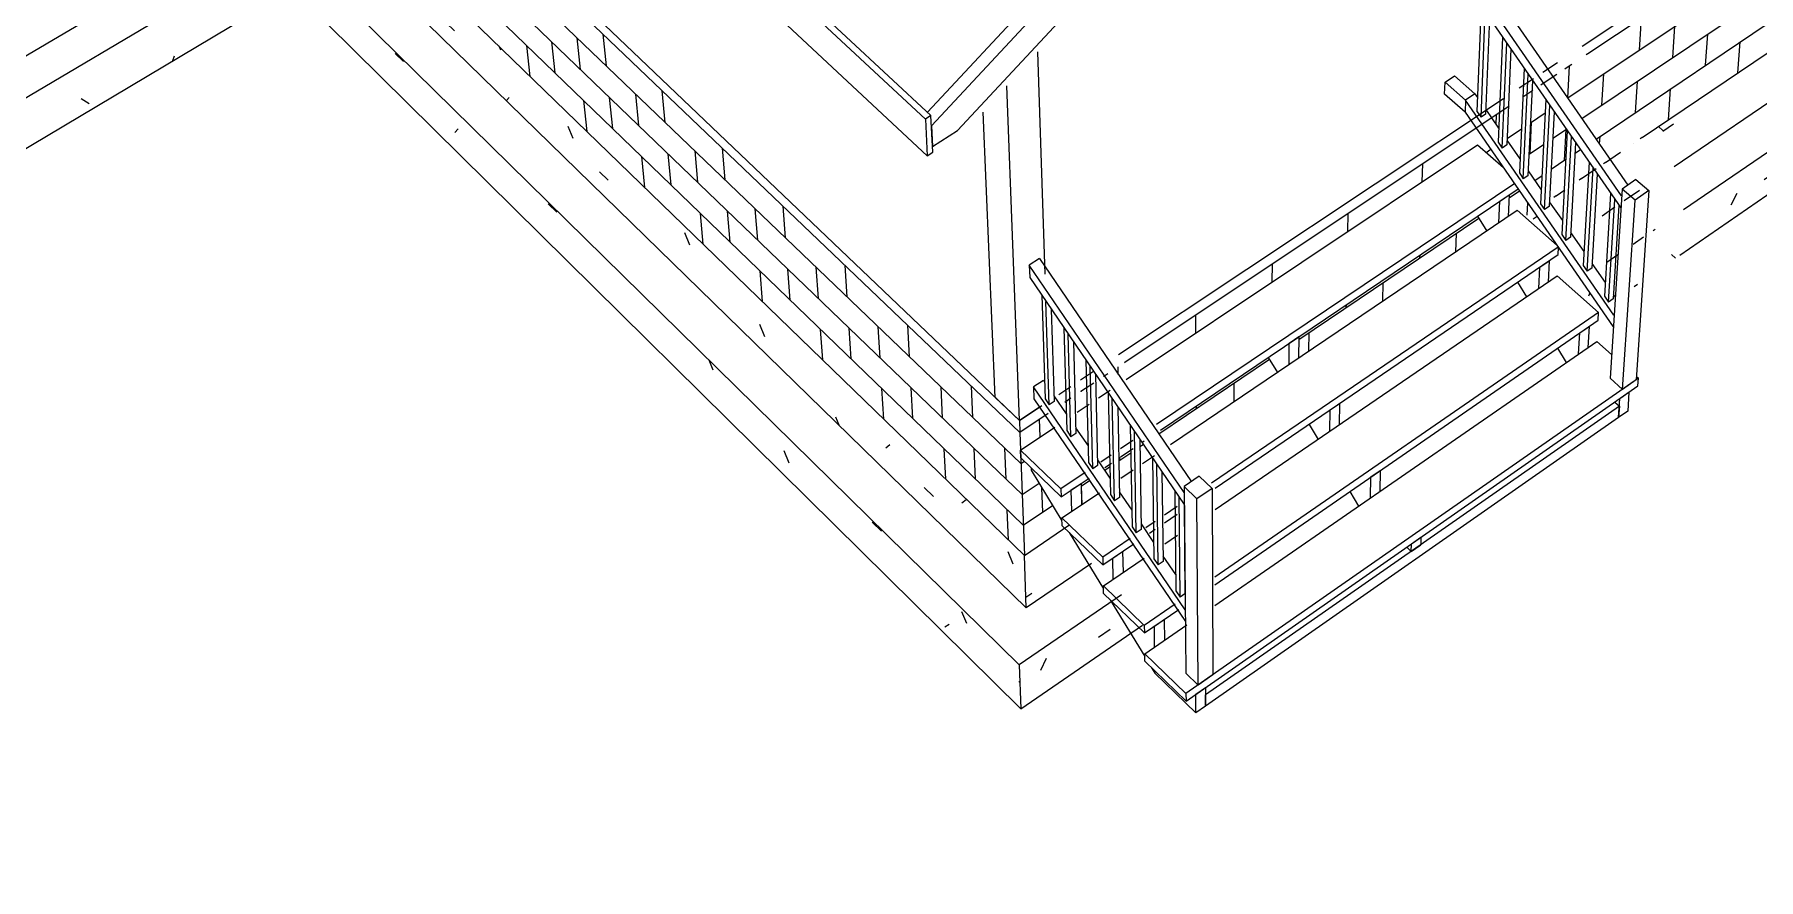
# Model space of a CAD drawing. Header units: inches. Extents: x -562 to 8953, y -6490 to -2066.
# Drawn here: x 2347.4 to 2469.7, y -5361.4 to -5301.6 of the extents above; entities that cross this region are included whole.
import ezdxf

# ---------------------------------------------------------------- set-up
doc = ezdxf.new("R2010")
doc.units = ezdxf.units.IN
doc.header["$MEASUREMENT"] = 0
for name, color, linetype, lineweight in [('A-COLS', 52, 'Continuous', 9), ('A-FLOR', 192, 'Continuous', 18), ('A-WALL', 113, 'Continuous', 18), ('A-WALL-PATT', 111, 'Continuous', 18), ('S-FNDN', 32, 'Continuous', 18)]:
    doc.layers.add(name, color=color, linetype=linetype, lineweight=lineweight)

# ---------------------------------------------------------------- blocks, each defined once
blk = doc.blocks.new('FP_1_1-3D View 1')
at = {"layer": 'A-WALL-PATT', "lineweight": 9}
for p, q in [((-103.90577, 128.797), (-103.90625, 128.7961)), ((-103.91359, 128.78751), (-103.91193, 128.78865)), ((-103.94433, 128.7664), (-103.94262, 128.76758)), ((-103.97607, 128.74461), (-103.9743, 128.74582)), ((-103.98075, 128.74221), (-103.98175, 128.74025)), ((-103.99122, 128.73123), (-103.99191, 128.73185)), ((-104.00582, 128.72528), (-104.00609, 128.72473)), ((-104.08971, 128.66657), (-104.08773, 128.66793)), ((-104.09865, 128.6629), (-104.09961, 128.66089))]:
    blk.add_line(p, q, dxfattribs=at)
blk = doc.blocks.new('FP_1_2-3D View 1')
at = {"layer": 'A-WALL-PATT', "lineweight": 9}
for p, q in [((-104.11523, 128.66874), (-104.11594, 128.66825)), ((-104.11221, 128.66888), (-104.11304, 128.6709)), ((-104.10313, 128.65899), (-104.10331, 128.65887))]:
    blk.add_line(p, q, dxfattribs=at)
blk = doc.blocks.new('FP_1_3-3D View 1')
at = {"layer": 'A-WALL-PATT', "lineweight": 9}
for p, q in [((-104.21827, 128.77326), (-104.21877, 128.77259)), ((-104.20976, 128.76612), (-104.20835, 128.76473)), ((-104.19905, 128.75327), (-104.19959, 128.75262)), ((-104.18366, 128.74048), (-104.1822, 128.73905)), ((-104.15547, 128.71212), (-104.15618, 128.71381)), ((-104.1425, 128.69623), (-104.14337, 128.69832)), ((-104.12837, 128.68617), (-104.12678, 128.68462))]:
    blk.add_line(p, q, dxfattribs=at)
blk = doc.blocks.new('FP_1_4-3D View 1')
at = {"layer": 'A-WALL-PATT', "lineweight": 9}
for p, q in [((-103.8983, 128.81651), (-103.89933, 128.81457)), ((-103.89561, 128.81625), (-103.89622, 128.81708)), ((-103.9094, 128.80969), (-103.90774, 128.81081)), ((-103.91246, 128.80372), (-103.91348, 128.80178)), ((-103.91811, 128.79983), (-103.91876, 128.80064)), ((-103.93157, 128.79392), (-103.93225, 128.79473)), ((-103.94005, 128.78895), (-103.93834, 128.79011)), ((-103.99336, 128.75287), (-103.99155, 128.7541)), ((-103.99335, 128.75299), (-103.9941, 128.75369)), ((-104.01551, 128.73789), (-104.01483, 128.73834))]:
    blk.add_line(p, q, dxfattribs=at)
blk = doc.blocks.new('FP_1_5-3D View 1')
at = {"layer": 'A-WALL-PATT', "lineweight": 9}
for p, q in [((-104.22627, 128.79587), (-104.2249, 128.79455)), ((-104.2096, 128.77845), (-104.21012, 128.77777)), ((-104.20106, 128.77137), (-104.19965, 128.77)), ((-104.19177, 128.76671), (-104.19205, 128.76738)), ((-104.19035, 128.7586), (-104.19079, 128.75809)), ((-104.17938, 128.75159), (-104.18026, 128.75366)), ((-104.17491, 128.74594), (-104.17344, 128.74452)), ((-104.15948, 128.73342), (-104.16036, 128.7355)), ((-104.14666, 128.7178), (-104.14753, 128.71988)), ((-104.134, 128.70274), (-104.13456, 128.70409)), ((-104.12532, 128.69934), (-104.12602, 128.69877)), ((-104.1195, 128.69208), (-104.11791, 128.69054)), ((-104.11233, 128.68999), (-104.11307, 128.68943)), ((-104.1043, 128.67899), (-104.10516, 128.68111))]:
    blk.add_line(p, q, dxfattribs=at)
blk = doc.blocks.new('FP_1_6-3D View 1')
at = {"layer": 'A-WALL-PATT', "lineweight": 9}
blk.add_line((-104.10211, 128.6734), (-104.10112, 128.67407), dxfattribs=at)
blk = doc.blocks.new('FP_1_8-3D View 1')
at = {"layer": 'A-WALL-PATT', "lineweight": 9}
for p, q in [((-103.89356, 128.83612), (-103.89273, 128.8416)), ((-104.00962, 128.75854), (-103.89083, 128.83795)), ((-103.89824, 128.83793), (-103.89824, 128.83793)), ((-103.90457, 128.82877), (-103.90378, 128.83424)), ((-104.00718, 128.75501), (-103.89167, 128.83252)), ((-103.89985, 128.82703), (-103.89905, 128.83245)), ((-103.89521, 128.82532), (-103.89439, 128.83069)), ((-104.00476, 128.75153), (-103.8925, 128.82714)), ((-103.9157, 128.82133), (-103.91496, 128.8268)), ((-103.91087, 128.81964), (-103.91012, 128.82506)), ((-103.90612, 128.81797), (-103.90535, 128.82334)), ((-103.90143, 128.81633), (-103.90065, 128.82166)), ((-103.92696, 128.8138), (-103.92627, 128.81927)), ((-103.89602, 128.81999), (-103.89602, 128.81999)), ((-103.92201, 128.81216), (-103.92131, 128.81757)), ((-103.91715, 128.81054), (-103.91643, 128.81591)), ((-103.91236, 128.80895), (-103.91162, 128.81427)), ((-103.93835, 128.80618), (-103.93772, 128.81165)), ((-103.93329, 128.80459), (-103.93264, 128.81)), ((-103.90688, 128.81265), (-103.90688, 128.81265)), ((-103.92831, 128.80303), (-103.92763, 128.80839)), ((-103.94987, 128.79848), (-103.9493, 128.80393)), ((-103.9234, 128.80148), (-103.92271, 128.8068)), ((-103.91786, 128.80523), (-103.91786, 128.80523)), ((-103.94469, 128.79694), (-103.94409, 128.80234)), ((-103.93959, 128.79542), (-103.93897, 128.80078)), ((-103.93457, 128.79393), (-103.93393, 128.79924)), ((-103.96154, 128.79068), (-103.96101, 128.79613)), ((-103.92897, 128.79772), (-103.92897, 128.79772)), ((-103.95623, 128.7892), (-103.95569, 128.79459)), ((-103.95101, 128.78773), (-103.95045, 128.79308)), ((-103.94588, 128.78629), (-103.94529, 128.79159)), ((-103.94021, 128.79012), (-103.94021, 128.79012)), ((-103.97334, 128.7828), (-103.97287, 128.78824)), ((-103.96791, 128.78136), (-103.96742, 128.78675)), ((-103.96257, 128.77995), (-103.96205, 128.78529)), ((-103.95731, 128.77856), (-103.95677, 128.78385)), ((-103.95158, 128.78244), (-103.95158, 128.78244)), ((-103.98528, 128.77481), (-103.98487, 128.78024)), ((-103.97973, 128.77343), (-103.97929, 128.77882)), ((-103.97426, 128.77208), (-103.9738, 128.77741)), ((-103.96888, 128.77074), (-103.9684, 128.77603)), ((-103.96308, 128.77466), (-103.96308, 128.77466)), ((-103.99737, 128.76673), (-103.99702, 128.77216)), ((-103.99168, 128.76541), (-103.99131, 128.77078)), ((-103.98609, 128.76411), (-103.98569, 128.76943)), ((-103.98058, 128.76283), (-103.98016, 128.7681)), ((-103.97471, 128.7668), (-103.97471, 128.7668)), ((-104.0096, 128.75855), (-104.00931, 128.76397)), ((-104.00378, 128.75729), (-104.00347, 128.76266)), ((-103.99806, 128.75605), (-103.99772, 128.76136)), ((-103.99242, 128.75482), (-103.99206, 128.76009)), ((-103.98649, 128.75884), (-103.98649, 128.75884)), ((-104.02183, 128.75399), (-104.02176, 128.75568)), ((-104.01603, 128.74907), (-104.01578, 128.75443)), ((-104.01595, 128.75431), (-104.01346, 128.75598)), ((-104.01996, 128.75163), (-104.01752, 128.75326)), ((-104.01215, 128.75168), (-104.00985, 128.75322)), ((-104.01017, 128.74789), (-104.00989, 128.75319)), ((-104.00417, 128.75068), (-104.0041, 128.75198)), ((-104.02353, 128.74925), (-104.02273, 128.74978)), ((-104.01621, 128.74895), (-104.01373, 128.75062)), ((-104.01242, 128.74637), (-104.00991, 128.74807)), ((-104.00832, 128.74913), (-104.00743, 128.74973)), ((-103.9984, 128.75078), (-103.9984, 128.75078)), ((-104.03445, 128.74425), (-104.03436, 128.74729)), ((-104.01525, 128.74446), (-104.01399, 128.74531)), ((-104.01963, 128.74152), (-104.01785, 128.74271)), ((-104.01045, 128.74263), (-104.01045, 128.74263)), ((-104.01654, 128.73852), (-104.01643, 128.74066)), ((-104.05552, 128.71735), (-104.02481, 128.73803)), ((-104.04717, 128.73576), (-104.04712, 128.7388)), ((-104.02874, 128.73224), (-104.02862, 128.73546)), ((-104.03485, 128.73127), (-104.03483, 128.73173)), ((-104.06005, 128.72717), (-104.06003, 128.7302)), ((-104.04119, 128.72384), (-104.04111, 128.72705)), ((-104.04741, 128.72281), (-104.0474, 128.72327)), ((-104.07309, 128.71846), (-104.07311, 128.72149)), ((-104.05379, 128.71533), (-104.05375, 128.71854)), ((-104.07944, 128.70123), (-104.06054, 128.71396)), ((-104.08633, 128.71135), (-104.08636, 128.71267)), ((-104.06654, 128.70672), (-104.06654, 128.70992)), ((-104.073, 128.70557), (-104.073, 128.70603)), ((-104.09967, 128.70073), (-104.09977, 128.70374)), ((-104.08627, 128.69663), (-104.08421, 128.69802)), ((-104.08266, 128.69906), (-104.08211, 128.69944)), ((-104.10295, 128.69615), (-104.10236, 128.69655)), ((-104.08869, 128.695), (-104.08781, 128.6956)), ((-104.08604, 128.69679), (-104.08605, 128.69725)), ((-104.10276, 128.69088), (-104.09985, 128.69283)), ((-104.09269, 128.69231), (-104.09128, 128.69326)), ((-104.09253, 128.68918), (-104.09262, 128.69236)), ((-104.09924, 128.6879), (-104.09938, 128.69205)), ((-104.10256, 128.68566), (-104.09755, 128.68904)), ((-104.09906, 128.68273), (-104.09906, 128.68273))]:
    blk.add_line(p, q, dxfattribs=at)
blk = doc.blocks.new('FP_1_9-3D View 1')
at = {"layer": 'A-WALL-PATT', "lineweight": 9}
for p, q in [((-104.10591, 128.70412), (-104.10591, 128.70412)), ((-104.10844, 128.70141), (-104.10295, 128.69615)), ((-104.10549, 128.69351), (-104.1057, 128.69879)), ((-104.10821, 128.69613), (-104.10276, 128.69088)), ((-104.10799, 128.6909), (-104.10256, 128.68566)), ((-104.10508, 128.68312), (-104.10528, 128.68829))]:
    blk.add_line(p, q, dxfattribs=at)
blk = doc.blocks.new('FP_1_10-3D View 1')
at = {"layer": 'A-WALL-PATT', "lineweight": 9}
for p, q in [((-104.23118, 128.81907), (-104.10844, 128.70141)), ((-104.23038, 128.81365), (-104.10821, 128.69613)), ((-104.22579, 128.80924), (-104.22657, 128.81465)), ((-104.22193, 128.8102), (-104.2227, 128.81566)), ((-104.22959, 128.80829), (-104.10799, 128.6909)), ((-104.22042, 128.79943), (-104.22117, 128.80479)), ((-104.21652, 128.80032), (-104.21726, 128.80572)), ((-104.21256, 128.80121), (-104.21329, 128.80667)), ((-104.22425, 128.79857), (-104.22502, 128.80387)), ((-104.21112, 128.79046), (-104.21184, 128.79581)), ((-104.20712, 128.79128), (-104.20782, 128.79667)), ((-104.20305, 128.7921), (-104.20374, 128.79755)), ((-104.21967, 128.79413), (-104.21967, 128.79413)), ((-104.21506, 128.78966), (-104.21579, 128.79496)), ((-104.2017, 128.78137), (-104.20237, 128.78671)), ((-104.19759, 128.78211), (-104.19825, 128.7875)), ((-104.19342, 128.78286), (-104.19406, 128.78831)), ((-104.21042, 128.78516), (-104.21042, 128.78516)), ((-104.20574, 128.78064), (-104.20643, 128.78593)), ((-104.19215, 128.77215), (-104.19278, 128.77748)), ((-104.18793, 128.77281), (-104.18855, 128.7782)), ((-104.18364, 128.7735), (-104.18424, 128.77893)), ((-104.20104, 128.77608), (-104.20104, 128.77608)), ((-104.1963, 128.77149), (-104.19694, 128.77677)), ((-104.17813, 128.76339), (-104.1787, 128.76876)), ((-104.17373, 128.76399), (-104.17428, 128.76942)), ((-104.19153, 128.76687), (-104.19153, 128.76687)), ((-104.18672, 128.76221), (-104.18732, 128.76749)), ((-104.18246, 128.7628), (-104.18305, 128.76812)), ((-104.16367, 128.75436), (-104.16418, 128.75977)), ((-104.18188, 128.75753), (-104.18188, 128.75753)), ((-104.17701, 128.75281), (-104.17757, 128.75807)), ((-104.17264, 128.75331), (-104.17318, 128.75863)), ((-104.1682, 128.75383), (-104.16872, 128.75919)), ((-104.17211, 128.74806), (-104.17211, 128.74806)), ((-104.16717, 128.74327), (-104.16768, 128.74852)), ((-104.16268, 128.7437), (-104.16318, 128.749)), ((-104.15812, 128.74414), (-104.15859, 128.74949)), ((-104.15347, 128.74458), (-104.15393, 128.74998)), ((-104.15258, 128.73395), (-104.15303, 128.73924)), ((-104.1479, 128.7343), (-104.14832, 128.73964)), ((-104.14313, 128.73466), (-104.14353, 128.74005)), ((-104.16219, 128.73845), (-104.16219, 128.73845)), ((-104.15719, 128.7336), (-104.15765, 128.73884)), ((-104.15214, 128.72871), (-104.15214, 128.72871)), ((-104.14706, 128.72379), (-104.14748, 128.72902)), ((-104.14233, 128.72405), (-104.14273, 128.72933)), ((-104.13752, 128.72432), (-104.1379, 128.72965)), ((-104.13263, 128.7246), (-104.13298, 128.72997)), ((-104.14194, 128.71883), (-104.14194, 128.71883)), ((-104.13679, 128.71384), (-104.13715, 128.71906)), ((-104.13194, 128.71402), (-104.13228, 128.71928)), ((-104.127, 128.7142), (-104.12732, 128.71951)), ((-104.12198, 128.71439), (-104.12227, 128.71975)), ((-104.1316, 128.70881), (-104.1316, 128.70881)), ((-104.12637, 128.70375), (-104.12668, 128.70895)), ((-104.12139, 128.70384), (-104.12168, 128.70909)), ((-104.11632, 128.70393), (-104.11659, 128.70923)), ((-104.11117, 128.70403), (-104.11141, 128.70937)), ((-104.1211, 128.69865), (-104.1211, 128.69865)), ((-104.1158, 128.69351), (-104.11606, 128.69869)), ((-104.11069, 128.69351), (-104.11093, 128.69874)), ((-104.11046, 128.68833), (-104.11046, 128.68833))]:
    blk.add_line(p, q, dxfattribs=at)
blk = doc.blocks.new('FP_1_11-3D View 1')
at = {"layer": 'A-WALL-PATT', "lineweight": 9}
for p, q in [((-104.24749, 128.76565), (-104.2478, 128.76485)), ((-104.262, 128.75754), (-104.26337, 128.75836))]:
    blk.add_line(p, q, dxfattribs=at)

msp = doc.modelspace()

# ---------------------------------------------------------------- linework, layer by layer
at = {"layer": 'A-COLS'}
for p, q in [((2410.75, -5307.05), (2477.69, -5235.28)), ((2478.39, -5235.78), (2411.03, -5308.02)), ((2412.86, -5308.35), (2478.16, -5238.3)), ((2351.32, -5252.47), (2410.6, -5307.54)), ((2351.71, -5252.27), (2410.99, -5307.28)), ((2351.77, -5255.13), (2410.73, -5310.15)), ((2459.97, -5312.98), (2449.24, -5297.47)), ((2449.91, -5297.03), (2460.41, -5312.22)), ((2449.2, -5298.36), (2459.91, -5313.84)), ((2450, -5299.51), (2449.71, -5307)), ((2450, -5307.42), (2450.29, -5299.94)), ((2450.6, -5300.39), (2450.32, -5307.2)), ((2451.53, -5301.73), (2451.21, -5309.18)), ((2419.08, -5318.53), (2418.57, -5302.78)), ((2451.5, -5309.6), (2451.82, -5302.15)), ((2452.12, -5302.6), (2451.83, -5309.38)), ((2453.06, -5303.94), (2452.72, -5311.36)), ((2417.26, -5328.91), (2416.37, -5305.18)), ((2447.42, -5305.78), (2447.45, -5304.93)), ((2447.45, -5304.93), (2448.11, -5304.49)), ((2447.45, -5304.93), (2448.91, -5306.2)), ((2449.57, -5305.76), (2448.11, -5304.49)), ((2453, -5311.78), (2453.35, -5304.36)), ((2453.65, -5304.81), (2453.33, -5311.56)), ((2448.88, -5307.05), (2447.42, -5305.78)), ((2448.91, -5306.2), (2448.88, -5307.05)), ((2448.91, -5306.2), (2448.88, -5307.05)), ((2449.57, -5305.76), (2448.91, -5306.2)), ((2449.57, -5305.76), (2448.91, -5306.2)), ((2459.43, -5321.44), (2448.91, -5306.2)), ((2449.57, -5305.76), (2449.75, -5306.02)), ((2454.59, -5306.15), (2454.22, -5313.54)), ((2454.51, -5313.96), (2454.88, -5306.58)), ((2410.99, -5307.28), (2410.6, -5307.54)), ((2410.6, -5307.54), (2410.73, -5310.15)), ((2411.12, -5309.9), (2410.99, -5307.28)), ((2415.53, -5327.27), (2414.7, -5307.06)), ((2448.88, -5307.05), (2459.38, -5322.26)), ((2449.71, -5307), (2450, -5307.42)), ((2450.32, -5307.2), (2450, -5307.42)), ((2450.33, -5306.87), (2451.25, -5308.19)), ((2455.18, -5307.02), (2454.84, -5313.74)), ((2411.03, -5308.02), (2411.1, -5309.48)), ((2411.1, -5309.48), (2412.86, -5308.35)), ((2451.83, -5309.04), (2452.75, -5310.37)), ((2456.12, -5308.37), (2455.73, -5315.72)), ((2456.02, -5316.14), (2456.42, -5308.79)), ((2410.73, -5310.15), (2411.12, -5309.9)), ((2424.83, -5326), (2449.75, -5309.37)), ((2449.75, -5309.37), (2451.59, -5310.98)), ((2451.21, -5309.18), (2451.5, -5309.6)), ((2451.83, -5309.38), (2451.5, -5309.6)), ((2456.71, -5309.23), (2456.34, -5315.92)), ((2452.72, -5311.36), (2453, -5311.78)), ((2453.34, -5311.22), (2454.26, -5312.56)), ((2457.66, -5310.59), (2457.24, -5317.91)), ((2457.53, -5318.33), (2457.95, -5311.01)), ((2458.24, -5311.45), (2457.85, -5318.1)), ((2452.39, -5312.11), (2426.99, -5329.2)), ((2427.26, -5329.58), (2452.63, -5312.49)), ((2453.33, -5311.56), (2453, -5311.78)), ((2460, -5312.5), (2459.15, -5325.91)), ((2460.99, -5311.82), (2460, -5312.5)), ((2460.92, -5313.29), (2460, -5312.5)), ((2461.91, -5312.61), (2460.92, -5313.29)), ((2460.99, -5311.82), (2461.91, -5312.61)), ((2461.91, -5312.61), (2461.01, -5326.02)), ((2451.27, -5314.89), (2451.34, -5313.36)), ((2451.34, -5313.36), (2451.99, -5312.92)), ((2451.99, -5312.92), (2451.92, -5314.45)), ((2454.22, -5313.54), (2454.51, -5313.96)), ((2454.84, -5313.74), (2454.51, -5313.96)), ((2454.84, -5313.4), (2455.77, -5314.74)), ((2459.19, -5312.81), (2458.75, -5320.1)), ((2459.04, -5320.51), (2459.49, -5313.24)), ((2459.78, -5313.67), (2459.36, -5320.29)), ((2460.04, -5326.7), (2460.92, -5313.29)), ((2427.98, -5330.61), (2452.57, -5314.01)), ((2449.76, -5314.43), (2450.4, -5315.49)), ((2452.57, -5314.01), (2455.4, -5316.5)), ((2455.73, -5315.72), (2456.02, -5316.14)), ((2456.34, -5315.92), (2456.02, -5316.14)), ((2456.35, -5315.59), (2457.29, -5316.94)), ((2418.68, -5317.42), (2417.96, -5317.9)), ((2418.68, -5317.42), (2429.46, -5333.24)), ((2455.48, -5316.61), (2430.88, -5333.34)), ((2431.15, -5333.71), (2455.47, -5317.14)), ((2454.18, -5318.03), (2454.83, -5317.58)), ((2454.83, -5317.58), (2454.75, -5319.1)), ((2455.47, -5317.14), (2455.5, -5316.64)), ((2428.94, -5334), (2417.96, -5317.9)), ((2417.96, -5317.9), (2417.99, -5318.77)), ((2417.99, -5318.77), (2428.95, -5334.85)), ((2431.15, -5335.21), (2455.39, -5318.66)), ((2454.1, -5319.54), (2454.18, -5318.03)), ((2455.39, -5318.66), (2458.34, -5321.25)), ((2457.24, -5317.91), (2457.53, -5318.33)), ((2457.85, -5318.1), (2457.53, -5318.33)), ((2457.86, -5317.77), (2458.8, -5319.13)), ((2418.84, -5320.03), (2419.08, -5327.36)), ((2452.59, -5319.11), (2453.22, -5320.15)), ((2458.75, -5320.1), (2459.04, -5320.51)), ((2459.38, -5319.97), (2459.51, -5320.16)), ((2419.37, -5327.79), (2419.14, -5320.47)), ((2419.52, -5321.05), (2419.72, -5327.56)), ((2458.34, -5321.25), (2431.11, -5340)), ((2458.3, -5321.8), (2458.34, -5321.25)), ((2459.36, -5320.29), (2459.04, -5320.51)), ((2420.41, -5322.33), (2420.62, -5329.62)), ((2431.11, -5340.54), (2458.3, -5321.8)), ((2457.01, -5322.69), (2457.66, -5322.24)), ((2457.66, -5322.24), (2457.57, -5323.74)), ((2420.91, -5330.06), (2420.71, -5322.77)), ((2421.09, -5323.34), (2421.27, -5329.82)), ((2431.11, -5342.01), (2458.21, -5323.3)), ((2436.39, -5324.94), (2436.4, -5323.42)), ((2436.4, -5323.42), (2437.08, -5322.96)), ((2437.08, -5322.96), (2437.06, -5324.48)), ((2456.92, -5324.19), (2457.01, -5322.69)), ((2458.21, -5323.3), (2459.26, -5324.22)), ((2421.98, -5324.64), (2422.16, -5331.89)), ((2434.91, -5324.43), (2435.56, -5325.5)), ((2455.43, -5323.79), (2456.04, -5324.8)), ((2418.96, -5326.06), (2418.25, -5326.53)), ((2418.96, -5326.06), (2419.04, -5326.17)), ((2422.46, -5332.32), (2422.28, -5325.08)), ((2422.66, -5325.64), (2422.81, -5332.09)), ((2461.17, -5325.91), (2429.07, -5348.26)), ((2459.15, -5325.91), (2460.04, -5326.7)), ((2461.01, -5326.02), (2460.04, -5326.7)), ((2461.02, -5325.78), (2461.17, -5325.91)), ((2461.13, -5326.45), (2461.17, -5325.91)), ((2417.26, -5328.91), (2415.53, -5327.27)), ((2429.02, -5342.33), (2418.25, -5326.53)), ((2418.25, -5326.53), (2418.28, -5327.37)), ((2418.28, -5327.37), (2429.03, -5343.15)), ((2419.08, -5327.36), (2419.37, -5327.79)), ((2419.71, -5327.16), (2420.58, -5328.44)), ((2422.87, -5327.31), (2423.69, -5326.75)), ((2423.55, -5326.94), (2423.71, -5334.16)), ((2424, -5334.59), (2423.85, -5327.38)), ((2429.08, -5348.79), (2461.13, -5326.45)), ((2459.75, -5328.7), (2459.84, -5327.35)), ((2459.84, -5327.35), (2460.49, -5326.9)), ((2460.49, -5326.9), (2460.4, -5328.25)), ((2418.69, -5327.96), (2417.26, -5328.91)), ((2419.72, -5327.56), (2419.37, -5327.79)), ((2421.36, -5328.31), (2422.21, -5327.74)), ((2424.23, -5327.94), (2424.36, -5334.36)), ((2459.81, -5327.89), (2430.46, -5348.35)), ((2439.27, -5329.67), (2439.3, -5328.16)), ((2439.3, -5328.16), (2439.97, -5327.7)), ((2439.97, -5327.7), (2439.94, -5329.21)), ((2459.48, -5327.6), (2459.81, -5327.89)), ((2459.81, -5327.89), (2459.75, -5328.7)), ((2460.4, -5328.25), (2459.75, -5328.7)), ((2417.33, -5331), (2419.77, -5329.38)), ((2420.62, -5329.62), (2420.91, -5330.06)), ((2421.27, -5329.82), (2420.91, -5330.06)), ((2421.25, -5329.42), (2422.13, -5330.71)), ((2425.12, -5329.25), (2425.26, -5336.43)), ((2425.55, -5336.87), (2425.43, -5329.69)), ((2459.75, -5328.7), (2430.47, -5349.15)), ((2437.8, -5329.19), (2438.44, -5330.24)), ((2417.35, -5331.55), (2417.33, -5331)), ((2417.33, -5331), (2420.21, -5333.75)), ((2425.31, -5330.33), (2424.42, -5330.92)), ((2424.43, -5331.47), (2425.32, -5330.88)), ((2425.8, -5330.25), (2425.9, -5336.63)), ((2425.98, -5330.44), (2426.12, -5330.34)), ((2417.35, -5331.55), (2420.23, -5334.31)), ((2418.1, -5332.26), (2418.1, -5332.43)), ((2422.16, -5331.89), (2422.46, -5332.32)), ((2422.81, -5332.09), (2422.46, -5332.32)), ((2422.79, -5331.69), (2423.67, -5332.98)), ((2423.77, -5331.36), (2423.04, -5331.85)), ((2423.31, -5332.23), (2423.78, -5331.92)), ((2426, -5331.95), (2426.85, -5331.38)), ((2426.7, -5331.56), (2426.8, -5338.71)), ((2427.1, -5339.14), (2427, -5332)), ((2418.1, -5332.43), (2420.28, -5336.01)), ((2421.93, -5332.6), (2420.21, -5333.75)), ((2420.23, -5334.31), (2422.2, -5332.98)), ((2420.93, -5333.83), (2421.63, -5333.36)), ((2421.63, -5333.36), (2421.67, -5334.87)), ((2424.46, -5332.99), (2425.34, -5332.39)), ((2427.37, -5332.55), (2427.45, -5338.9)), ((2430.01, -5332.86), (2428.94, -5333.59)), ((2430.01, -5332.86), (2430.92, -5333.72)), ((2442.15, -5334.39), (2442.18, -5332.9)), ((2442.18, -5332.9), (2442.85, -5332.44)), ((2442.85, -5332.44), (2442.82, -5333.93)), ((2420.21, -5333.75), (2420.23, -5334.31)), ((2420.28, -5335.81), (2422.94, -5334.02)), ((2420.97, -5335.35), (2420.93, -5333.83)), ((2423.71, -5334.16), (2424, -5334.59)), ((2424.36, -5334.36), (2424, -5334.59)), ((2424.34, -5333.96), (2425.23, -5335.26)), ((2428.28, -5333.87), (2428.36, -5340.98)), ((2428.65, -5341.42), (2428.58, -5334.32)), ((2429.85, -5334.45), (2428.94, -5333.59)), ((2428.94, -5333.59), (2429.06, -5346.81)), ((2430.92, -5333.72), (2429.85, -5334.45)), ((2429.94, -5347.65), (2429.85, -5334.45)), ((2430.92, -5333.72), (2430.98, -5346.93)), ((2440.69, -5333.94), (2441.32, -5334.97)), ((2420.29, -5336.36), (2420.28, -5335.81)), ((2420.28, -5335.81), (2423.17, -5338.59)), ((2428.46, -5334.99), (2427.55, -5335.61)), ((2427.56, -5336.16), (2428.46, -5335.54)), ((2428.94, -5334.86), (2429, -5341.18)), ((2420.29, -5336.36), (2423.18, -5339.14)), ((2420.8, -5336.85), (2423.22, -5340.83)), ((2425.26, -5336.43), (2425.55, -5336.87)), ((2425.9, -5336.63), (2425.55, -5336.87)), ((2425.89, -5336.23), (2426.78, -5337.54)), ((2426.89, -5336.06), (2426.23, -5336.51)), ((2426.49, -5336.88), (2426.9, -5336.61)), ((2427.58, -5337.65), (2428.48, -5337.04)), ((2445.07, -5337.64), (2445.74, -5337.18)), ((2445.74, -5337.18), (2445.72, -5337.71)), ((2425.12, -5337.27), (2423.17, -5338.59)), ((2423.18, -5339.14), (2425.38, -5337.64)), ((2423.88, -5338.66), (2424.58, -5338.19)), ((2424.58, -5338.19), (2424.61, -5339.68)), ((2444.73, -5337.88), (2445.05, -5338.18)), ((2445.05, -5338.18), (2445.07, -5337.64)), ((2445.05, -5338.18), (2445.72, -5337.71)), ((2423.17, -5338.59), (2423.18, -5339.14)), ((2423.22, -5340.63), (2426.1, -5338.66)), ((2423.91, -5340.15), (2423.88, -5338.66)), ((2426.8, -5338.71), (2427.1, -5339.14)), ((2427.45, -5338.9), (2427.1, -5339.14)), ((2427.44, -5338.51), (2428.34, -5339.83)), ((2423.23, -5341.17), (2423.22, -5340.63)), ((2423.22, -5340.63), (2426.12, -5343.43)), ((2423.23, -5341.17), (2426.13, -5343.96)), ((2423.72, -5341.65), (2426.16, -5345.64)), ((2428.3, -5341.93), (2426.12, -5343.43)), ((2428.36, -5340.98), (2428.65, -5341.42)), ((2429, -5341.18), (2428.65, -5341.42)), ((2426.13, -5343.96), (2428.56, -5342.29)), ((2426.83, -5343.48), (2427.52, -5343.01)), ((2427.52, -5343.01), (2427.54, -5344.48)), ((2426.12, -5343.43), (2426.13, -5343.96)), ((2426.15, -5345.44), (2429.13, -5343.38)), ((2426.85, -5344.96), (2426.83, -5343.48)), ((2426.16, -5345.97), (2426.15, -5345.44)), ((2426.15, -5345.44), (2429.07, -5348.26)), ((2426.16, -5345.97), (2429.08, -5348.79)), ((2426.64, -5346.44), (2426.87, -5346.82)), ((2426.87, -5346.82), (2429.78, -5349.63)), ((2429.06, -5346.81), (2429.94, -5347.65)), ((2430.98, -5346.93), (2429.94, -5347.65)), ((2429.77, -5348.31), (2430.46, -5347.82)), ((2430.46, -5347.82), (2430.47, -5349.15)), ((2429.07, -5348.26), (2429.08, -5348.79)), ((2429.78, -5349.63), (2429.77, -5348.31)), ((2430.47, -5349.15), (2429.78, -5349.63)), ((2430.47, -5349.15), (2430.46, -5348.35))]:
    msp.add_line(p, q, dxfattribs=at)
at = {"layer": 'A-FLOR'}
for p, q in [((2457.18, -5302.37), (2508.25, -5268.41)), ((2508.12, -5269.27), (2457.57, -5302.93)), ((2363.63, -5277.77), (2417.26, -5328.91)), ((2454.38, -5304.23), (2455.43, -5303.53)), ((2456.44, -5303.68), (2456.04, -5303.94)), ((2452.71, -5305.34), (2453.72, -5304.67)), ((2455.38, -5304.39), (2454.33, -5305.08)), ((2424.3, -5324.23), (2451.6, -5306.08)), ((2451.99, -5306.64), (2424.73, -5324.79)), ((2453.67, -5305.52), (2453.1, -5305.9)), ((2421.6, -5326.02), (2422.52, -5325.41)), ((2423.52, -5325.6), (2423.25, -5325.78)), ((2420.05, -5327.06), (2420.9, -5326.49)), ((2420.91, -5327.33), (2420.49, -5327.62)), ((2422.54, -5326.25), (2421.62, -5326.86)), ((2417.26, -5328.91), (2418.85, -5327.85)), ((2419.29, -5328.42), (2417.29, -5329.75)), ((2417.26, -5328.91), (2417.29, -5329.75))]:
    msp.add_line(p, q, dxfattribs=at)
at = {"layer": 'A-WALL'}
for p, q in [((2461.43, -5308.85), (2506.69, -5278.25)), ((2417.29, -5329.75), (2363.76, -5278.63)), ((2365.09, -5287.59), (2417.61, -5338.47)), ((2457.57, -5302.93), (2457.45, -5303)), ((2456.04, -5303.94), (2455.94, -5304.01)), ((2454.33, -5305.08), (2454.23, -5305.15)), ((2453.1, -5305.9), (2453, -5305.97)), ((2458.83, -5310.61), (2459.9, -5309.88)), ((2457.12, -5311.76), (2458.17, -5311.05)), ((2455.32, -5312.98), (2455.95, -5312.55)), ((2424.73, -5324.79), (2424.71, -5324.81)), ((2423.25, -5325.78), (2423.23, -5325.79)), ((2421.62, -5326.86), (2421.61, -5326.87)), ((2420.49, -5327.62), (2420.48, -5327.62)), ((2417.29, -5329.75), (2417.61, -5338.47)), ((2417.61, -5338.47), (2420.77, -5336.33))]:
    msp.add_line(p, q, dxfattribs=at)
at = {"layer": 'S-FNDN'}
for p, q in [((2463.7, -5310.91), (2506.08, -5282.07)), ((2510.59, -5282.33), (2464.36, -5313.98)), ((2464.1, -5317.18), (2510.05, -5285.56)), ((2259.97, -5354.14), (2366, -5291.74)), ((2366, -5291.74), (2417.75, -5342.17)), ((2365.23, -5295.14), (2258.37, -5358.36)), ((2417.25, -5346.23), (2365.23, -5295.14)), ((2259.76, -5361.43), (2365.71, -5298.35)), ((2365.71, -5298.35), (2417.37, -5349.34)), ((2461.43, -5308.85), (2461.29, -5308.94)), ((2458.83, -5310.61), (2458.68, -5310.71)), ((2457.12, -5311.76), (2456.96, -5311.87)), ((2460.16, -5313.32), (2461.24, -5312.58)), ((2455.32, -5312.98), (2455.16, -5313.09)), ((2458.58, -5314.39), (2459.49, -5313.77)), ((2461.53, -5315.92), (2460.79, -5316.43)), ((2462.35, -5315.36), (2462.2, -5315.46)), ((2459.7, -5317.17), (2458.92, -5317.71)), ((2460.85, -5319.42), (2461.1, -5319.24)), ((2417.75, -5342.17), (2417.61, -5338.47)), ((2422.37, -5339.03), (2417.75, -5342.17)), ((2424.5, -5341.26), (2417.25, -5346.23)), ((2417.37, -5349.34), (2425.98, -5343.42)), ((2417.25, -5346.23), (2417.37, -5349.34))]:
    msp.add_line(p, q, dxfattribs=at)

# ---------------------------------------------------------------- block references
at = {"layer": 'A-WALL', "lineweight": 9, "xscale": 415.4509395987546, "yscale": 415.4509395987546, "zscale": 415.4509395987546}
for name in ['FP_1_8-3D View 1', 'FP_1_10-3D View 1', 'FP_1_9-3D View 1']:
    msp.add_blockref(name, (45667.04, -58798.9), dxfattribs=at)
at = {"layer": 'S-FNDN', "lineweight": 9, "xscale": 415.4509395987546, "yscale": 415.4509395987546, "zscale": 415.4509395987546}
for name in ['FP_1_11-3D View 1', 'FP_1_4-3D View 1', 'FP_1_5-3D View 1', 'FP_1_1-3D View 1', 'FP_1_3-3D View 1', 'FP_1_6-3D View 1', 'FP_1_2-3D View 1']:
    msp.add_blockref(name, (45667.04, -58798.9), dxfattribs=at)

doc.saveas('drawing.dxf')
